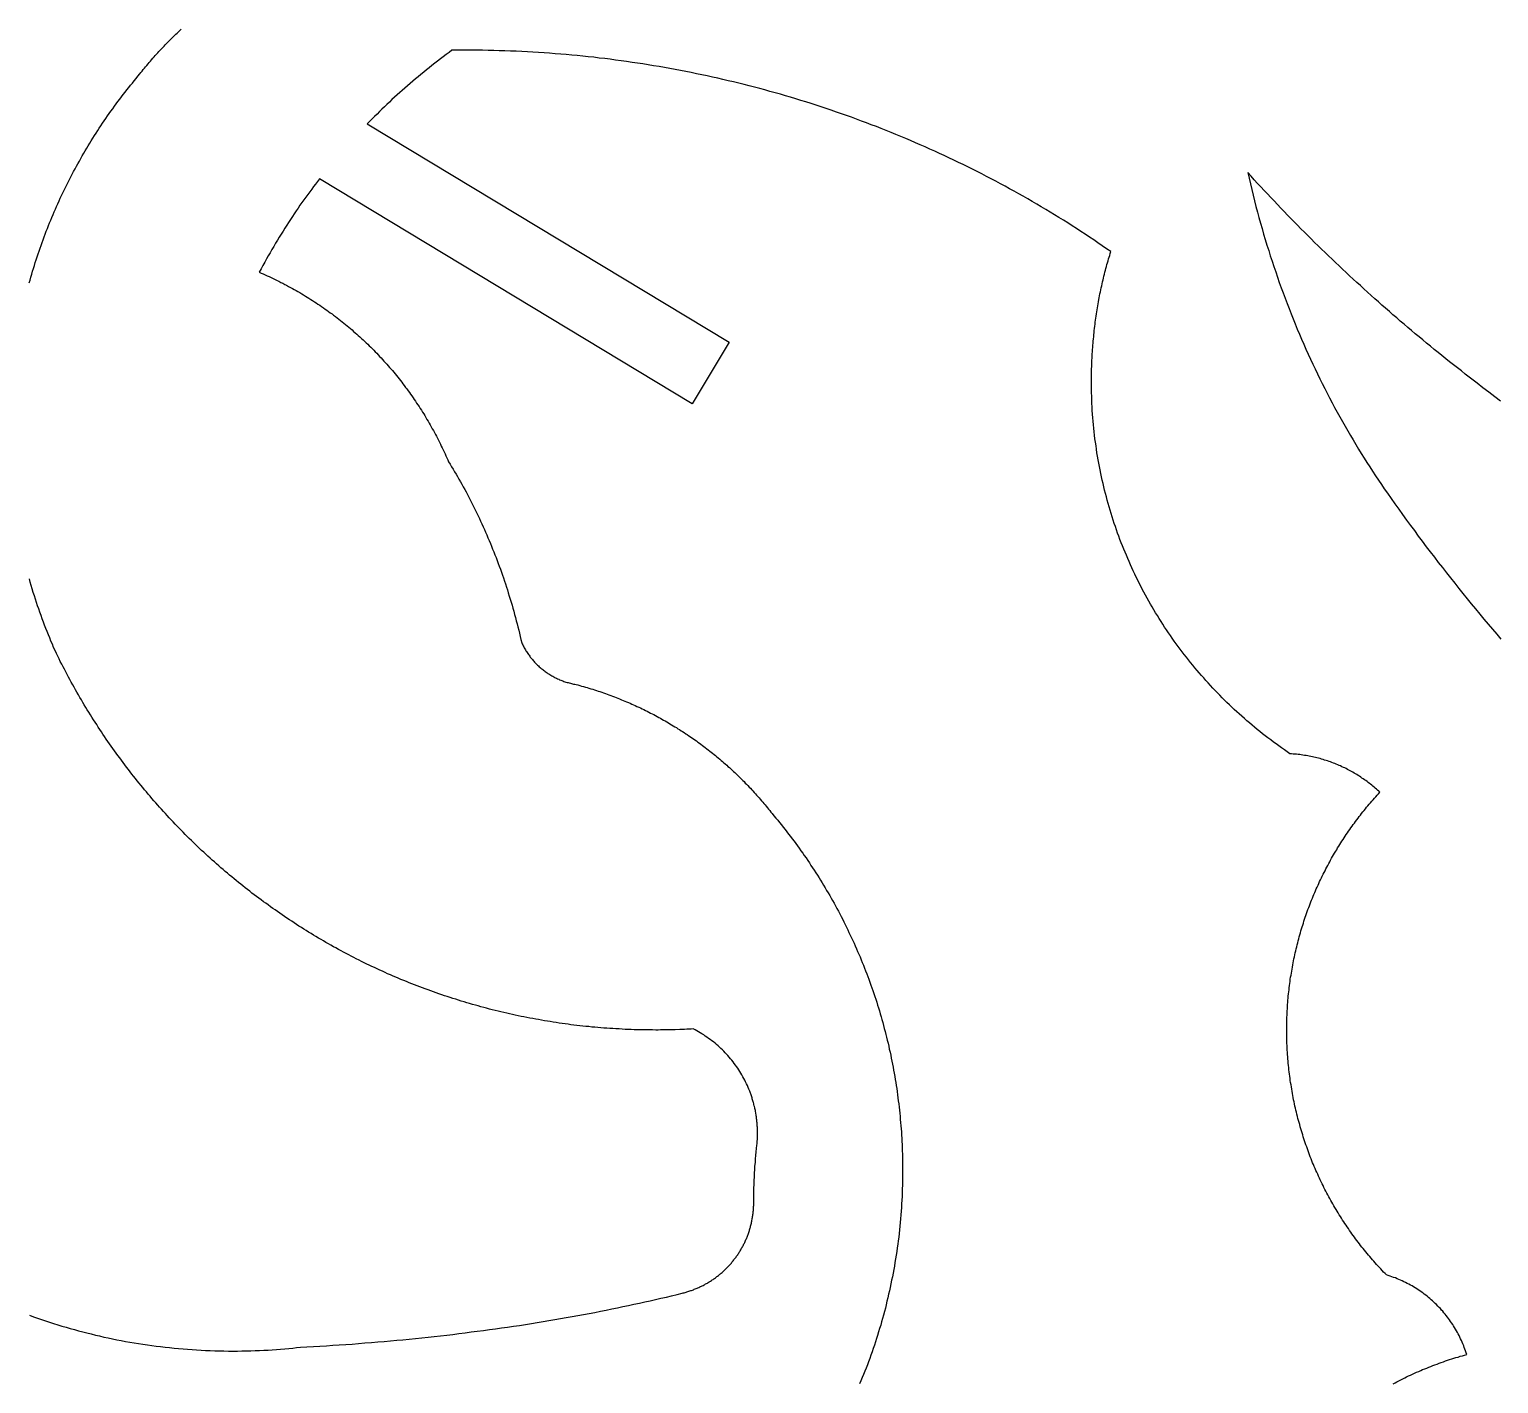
# Model space of a CAD drawing. Extents: x 25 to 747, y 34 to 1185.
# Drawn here: x 432.3 to 558, y 718.9 to 834.8 of the extents above; entities that cross this region are included whole.
import ezdxf

# ---------------------------------------------------------------- set-up
doc = ezdxf.new("R2010")
doc.units = 0
doc.layers.add('Default_Layer', color=1, linetype='CONTINUOUS')

msp = doc.modelspace()

# ---------------------------------------------------------------- linework, layer by layer
at = {"layer": 'Default_Layer'}
for points in [[(432.33, 813.1), (432.4, 813.35), (432.47, 813.6), (432.54, 813.85), (432.62, 814.1), (432.69, 814.35), (432.77, 814.59), (432.85, 814.84), (432.93, 815.09), (433.01, 815.33), (433.09, 815.58), (433.17, 815.82), (433.26, 816.07), (433.34, 816.31), (433.43, 816.55), (433.52, 816.8), (433.61, 817.04), (433.7, 817.28), (433.79, 817.52), (433.88, 817.76), (433.98, 818), (434.07, 818.24), (434.17, 818.47), (434.27, 818.71), (434.37, 818.95), (434.47, 819.18), (434.57, 819.42), (434.67, 819.65), (434.78, 819.88), (434.89, 820.12), (434.99, 820.35), (435.1, 820.58), (435.21, 820.81), (435.32, 821.04), (435.43, 821.27), (435.55, 821.5), (435.66, 821.73), (435.77, 821.95), (435.89, 822.18), (436.01, 822.41), (436.13, 822.63), (436.25, 822.86), (436.37, 823.08), (436.49, 823.3), (436.62, 823.52), (436.74, 823.75), (436.87, 823.97), (436.99, 824.19), (437.12, 824.4), (437.25, 824.62), (437.38, 824.84), (437.51, 825.06), (437.64, 825.27), (437.78, 825.49), (437.91, 825.7), (438.05, 825.92), (438.19, 826.13), (438.32, 826.34), (438.46, 826.55), (438.6, 826.76), (438.75, 826.97), (438.89, 827.18), (439.03, 827.39), (439.18, 827.59), (439.32, 827.8), (439.47, 828), (439.62, 828.21), (439.77, 828.41), (439.92, 828.61), (440.07, 828.82), (440.22, 829.02), (440.37, 829.22), (440.53, 829.42), (440.68, 829.61), (440.84, 829.81), (441, 830.01), (441.15, 830.2), (441.31, 830.4), (441.47, 830.59), (441.63, 830.78), (441.8, 830.98), (441.89, 831.1), (441.99, 831.22), (442.09, 831.35), (442.19, 831.47), (442.29, 831.59), (442.39, 831.71), (442.49, 831.84), (442.6, 831.96), (442.7, 832.08), (442.8, 832.2), (442.91, 832.32), (443.01, 832.43), (443.11, 832.55), (443.22, 832.67), (443.33, 832.79), (443.43, 832.9), (443.54, 833.02), (443.65, 833.14), (443.75, 833.25), (443.86, 833.36), (443.97, 833.48), (444.08, 833.59), (444.19, 833.7), (444.3, 833.82), (444.42, 833.93), (444.53, 834.04), (444.64, 834.15), (444.75, 834.26), (444.87, 834.37), (444.98, 834.48), (445.1, 834.58), (445.21, 834.69), (445.33, 834.8)], [(548.99, 718.92), (549.16, 719.01), (549.32, 719.1), (549.49, 719.19), (549.65, 719.27), (549.82, 719.35), (549.99, 719.44), (550.15, 719.52), (550.32, 719.6), (550.49, 719.68), (550.66, 719.76), (550.83, 719.84), (551, 719.91), (551.18, 719.99), (551.35, 720.06), (551.52, 720.14), (551.7, 720.21), (551.87, 720.28), (552.04, 720.35), (552.22, 720.42), (552.4, 720.49), (552.57, 720.56), (552.75, 720.62), (552.93, 720.69), (553.11, 720.75), (553.29, 720.81), (553.47, 720.88), (553.65, 720.94), (553.83, 721), (554.01, 721.06), (554.19, 721.11), (554.37, 721.17), (554.56, 721.22), (554.74, 721.28), (554.92, 721.33), (555.11, 721.38), (555.29, 721.43), (555.25, 721.59), (555.19, 721.74), (555.14, 721.89), (555.08, 722.04), (555.03, 722.19), (554.97, 722.34), (554.9, 722.48), (554.84, 722.63), (554.77, 722.77), (554.71, 722.91), (554.64, 723.06), (554.56, 723.2), (554.49, 723.33), (554.41, 723.47), (554.33, 723.61), (554.25, 723.74), (554.17, 723.88), (554.09, 724.01), (554, 724.14), (553.91, 724.27), (553.82, 724.39), (553.73, 724.52), (553.64, 724.64), (553.54, 724.77), (553.44, 724.89), (553.34, 725.01), (553.24, 725.13), (553.14, 725.24), (553.04, 725.36), (552.93, 725.47), (552.82, 725.58), (552.71, 725.7), (552.6, 725.8), (552.49, 725.91), (552.37, 726.02), (552.26, 726.12), (552.14, 726.22), (552.02, 726.32), (551.9, 726.42), (551.78, 726.51), (551.65, 726.61), (551.53, 726.7), (551.4, 726.79), (551.27, 726.88), (551.14, 726.97), (551.01, 727.05), (550.88, 727.14), (550.75, 727.22), (550.61, 727.3), (550.47, 727.37), (550.34, 727.45), (550.2, 727.52), (550.06, 727.59), (549.91, 727.66), (549.77, 727.73), (549.63, 727.8), (549.48, 727.86), (549.33, 727.92), (549.19, 727.98), (549.04, 728.03), (548.89, 728.09), (548.73, 728.14), (548.58, 728.19), (548.43, 728.24), (548.3, 728.36), (548.18, 728.49), (548.06, 728.62), (547.94, 728.75), (547.82, 728.88), (547.7, 729.01), (547.58, 729.14), (547.46, 729.27), (547.34, 729.41), (547.23, 729.54), (547.11, 729.67), (547, 729.81), (546.88, 729.94), (546.77, 730.08), (546.66, 730.22), (546.54, 730.35), (546.43, 730.49), (546.32, 730.63), (546.21, 730.77), (546.11, 730.91), (546, 731.05), (545.89, 731.19), (545.78, 731.33), (545.68, 731.48), (545.57, 731.62), (545.47, 731.76), (545.37, 731.91), (545.27, 732.05), (545.17, 732.2), (545.06, 732.35), (544.97, 732.49), (544.87, 732.64), (544.77, 732.79), (544.67, 732.94), (544.58, 733.09), (544.48, 733.24), (544.39, 733.39), (544.29, 733.54), (544.2, 733.69), (544.11, 733.85), (544.02, 734), (543.93, 734.15), (543.84, 734.31), (543.75, 734.46), (543.66, 734.62), (543.58, 734.77), (543.49, 734.93), (543.41, 735.09), (543.32, 735.25), (543.24, 735.4), (543.16, 735.56), (543.08, 735.72), (543, 735.88), (542.92, 736.04), (542.84, 736.2), (542.76, 736.37), (542.69, 736.53), (542.61, 736.69), (542.54, 736.85), (542.46, 737.02), (542.39, 737.18), (542.32, 737.35), (542.25, 737.51), (542.18, 737.68), (542.11, 737.84), (542.04, 738.01), (541.98, 738.18), (541.91, 738.35), (541.85, 738.52), (541.78, 738.68), (541.72, 738.85), (541.66, 739.02), (541.6, 739.19), (541.54, 739.36), (541.48, 739.54), (541.42, 739.71), (541.37, 739.88), (541.31, 740.05), (541.26, 740.22), (541.2, 740.4), (541.15, 740.57), (541.1, 740.75), (541.05, 740.92), (541, 741.1), (540.95, 741.27), (540.9, 741.45), (540.85, 741.62), (540.81, 741.8), (540.76, 741.98), (540.72, 742.16), (540.68, 742.33), (540.64, 742.51), (540.6, 742.69), (540.56, 742.87), (540.52, 743.05), (540.48, 743.23), (540.45, 743.41), (540.41, 743.59), (540.38, 743.77), (540.35, 743.96), (540.32, 744.14), (540.29, 744.32), (540.26, 744.5), (540.23, 744.69), (540.2, 744.87), (540.18, 745.05), (540.15, 745.24), (540.13, 745.42), (540.1, 745.61), (540.08, 745.79), (540.06, 745.98), (540.04, 746.17), (540.03, 746.35), (540.01, 746.54), (539.99, 746.73), (539.98, 746.91), (539.96, 747.1), (539.95, 747.29), (539.94, 747.48), (539.93, 747.67), (539.92, 747.86), (539.91, 748.04), (539.91, 748.23), (539.9, 748.42), (539.9, 748.61), (539.9, 748.8), (539.89, 749), (539.89, 749.19), (539.89, 749.37), (539.9, 749.55), (539.9, 749.74), (539.9, 749.92), (539.91, 750.1), (539.91, 750.29), (539.92, 750.47), (539.93, 750.65), (539.94, 750.83), (539.95, 751.01), (539.96, 751.2), (539.97, 751.38), (539.99, 751.56), (540, 751.74), (540.02, 751.92), (540.03, 752.1), (540.05, 752.28), (540.07, 752.46), (540.09, 752.64), (540.11, 752.81), (540.13, 752.99), (540.16, 753.17), (540.18, 753.35), (540.2, 753.53), (540.23, 753.7), (540.26, 753.88), (540.29, 754.06), (540.32, 754.23), (540.35, 754.41), (540.38, 754.58), (540.41, 754.76), (540.44, 754.93), (540.48, 755.11), (540.51, 755.28), (540.55, 755.45), (540.59, 755.63), (540.62, 755.8), (540.66, 755.97), (540.7, 756.14), (540.75, 756.31), (540.79, 756.49), (540.83, 756.66), (540.87, 756.83), (540.92, 757), (540.97, 757.17), (541.01, 757.33), (541.06, 757.5), (541.11, 757.67), (541.16, 757.84), (541.21, 758.01), (541.26, 758.17), (541.32, 758.34), (541.37, 758.51), (541.42, 758.67), (541.48, 758.84), (541.54, 759), (541.59, 759.17), (541.65, 759.33), (541.71, 759.5), (541.77, 759.66), (541.83, 759.82), (541.9, 759.98), (541.96, 760.15), (542.02, 760.31), (542.09, 760.47), (542.15, 760.63), (542.22, 760.79), (542.29, 760.95), (542.36, 761.11), (542.42, 761.26), (542.49, 761.42), (542.57, 761.58), (542.64, 761.74), (542.71, 761.89), (542.78, 762.05), (542.86, 762.21), (542.93, 762.36), (543.01, 762.52), (543.09, 762.67), (543.17, 762.82), (543.24, 762.98), (543.32, 763.13), (543.4, 763.28), (543.49, 763.43), (543.57, 763.58), (543.65, 763.73), (543.73, 763.88), (543.82, 764.03), (543.9, 764.18), (543.99, 764.33), (544.08, 764.48), (544.17, 764.62), (544.25, 764.77), (544.34, 764.92), (544.43, 765.06), (544.53, 765.21), (544.62, 765.35), (544.71, 765.5), (544.8, 765.64), (544.9, 765.78), (544.99, 765.92), (545.09, 766.06), (545.19, 766.21), (545.28, 766.35), (545.38, 766.49), (545.48, 766.62), (545.58, 766.76), (545.68, 766.9), (545.78, 767.04), (545.89, 767.17), (545.99, 767.31), (546.09, 767.45), (546.2, 767.58), (546.3, 767.72), (546.41, 767.85), (546.51, 767.98), (546.62, 768.11), (546.73, 768.25), (546.84, 768.38), (546.95, 768.51), (547.06, 768.64), (547.17, 768.77), (547.28, 768.89), (547.39, 769.02), (547.51, 769.15), (547.62, 769.28), (547.73, 769.4), (547.85, 769.53), (547.76, 769.62), (547.66, 769.7), (547.56, 769.79), (547.47, 769.88), (547.37, 769.96), (547.27, 770.05), (547.17, 770.13), (547.07, 770.21), (546.96, 770.29), (546.86, 770.37), (546.76, 770.45), (546.65, 770.53), (546.54, 770.6), (546.44, 770.68), (546.33, 770.75), (546.22, 770.82), (546.11, 770.9), (546, 770.97), (545.89, 771.04), (545.78, 771.1), (545.67, 771.17), (545.55, 771.24), (545.44, 771.3), (545.33, 771.36), (545.21, 771.43), (545.09, 771.49), (544.98, 771.55), (544.86, 771.61), (544.74, 771.66), (544.62, 771.72), (544.5, 771.78), (544.38, 771.83), (544.26, 771.88), (544.13, 771.93), (544.01, 771.98), (543.89, 772.03), (543.76, 772.08), (543.64, 772.12), (543.51, 772.17), (543.39, 772.21), (543.26, 772.25), (543.13, 772.29), (543, 772.33), (542.87, 772.37), (542.74, 772.41), (542.61, 772.44), (542.48, 772.47), (542.35, 772.51), (542.22, 772.54), (542.09, 772.57), (541.95, 772.6), (541.82, 772.62), (541.69, 772.65), (541.55, 772.67), (541.42, 772.69), (541.28, 772.71), (541.14, 772.73), (541.01, 772.75), (540.87, 772.77), (540.73, 772.78), (540.59, 772.79), (540.45, 772.8), (540.31, 772.81), (540.17, 772.82), (539.93, 772.99), (539.69, 773.15), (539.46, 773.32), (539.22, 773.49), (538.98, 773.66), (538.75, 773.83), (538.52, 774.01), (538.28, 774.18), (538.06, 774.36), (537.83, 774.54), (537.6, 774.72), (537.37, 774.9), (537.15, 775.09), (536.93, 775.27), (536.71, 775.46), (536.49, 775.65), (536.27, 775.84), (536.05, 776.03), (535.83, 776.23), (535.62, 776.42), (535.41, 776.62), (535.2, 776.82), (534.99, 777.01), (534.78, 777.22), (534.57, 777.42), (534.37, 777.62), (534.17, 777.83), (533.96, 778.04), (533.76, 778.24), (533.57, 778.45), (533.37, 778.66), (533.17, 778.88), (532.98, 779.09), (532.79, 779.31), (532.6, 779.52), (532.41, 779.74), (532.22, 779.96), (532.03, 780.18), (531.85, 780.41), (531.67, 780.63), (531.49, 780.86), (531.31, 781.08), (531.13, 781.31), (530.96, 781.54), (530.78, 781.77), (530.61, 782), (530.44, 782.24), (530.27, 782.47), (530.1, 782.71), (529.94, 782.94), (529.78, 783.18), (529.61, 783.42), (529.45, 783.66), (529.3, 783.91), (529.14, 784.15), (528.99, 784.39), (528.83, 784.64), (528.68, 784.89), (528.53, 785.13), (528.39, 785.38), (528.24, 785.63), (528.1, 785.89), (527.96, 786.14), (527.82, 786.39), (527.68, 786.65), (527.54, 786.9), (527.41, 787.16), (527.28, 787.42), (527.15, 787.68), (527.02, 787.94), (526.89, 788.2), (526.77, 788.47), (526.65, 788.73), (526.53, 789), (526.41, 789.26), (526.29, 789.53), (526.18, 789.8), (526.06, 790.07), (525.95, 790.34), (525.85, 790.61), (525.74, 790.88), (525.63, 791.15), (525.53, 791.43), (525.43, 791.7), (525.33, 791.98), (525.24, 792.26), (525.14, 792.53), (525.05, 792.81), (524.96, 793.09), (524.87, 793.37), (524.79, 793.66), (524.7, 793.94), (524.62, 794.22), (524.54, 794.51), (524.47, 794.79), (524.39, 795.08), (524.32, 795.36), (524.25, 795.65), (524.18, 795.94), (524.11, 796.23), (524.05, 796.52), (523.99, 796.81), (523.93, 797.1), (523.87, 797.4), (523.82, 797.69), (523.76, 797.98), (523.71, 798.28), (523.66, 798.58), (523.62, 798.87), (523.58, 799.17), (523.53, 799.47), (523.49, 799.77), (523.46, 800.07), (523.42, 800.37), (523.39, 800.67), (523.36, 800.97), (523.33, 801.27), (523.31, 801.57), (523.29, 801.88), (523.26, 802.18), (523.25, 802.49), (523.23, 802.79), (523.22, 803.1), (523.21, 803.41), (523.2, 803.71), (523.19, 804.02), (523.19, 804.33), (523.19, 804.64), (523.19, 804.83), (523.19, 805.01), (523.19, 805.2), (523.19, 805.38), (523.2, 805.57), (523.2, 805.75), (523.21, 805.94), (523.22, 806.12), (523.22, 806.31), (523.23, 806.49), (523.24, 806.67), (523.25, 806.86), (523.26, 807.04), (523.27, 807.22), (523.28, 807.41), (523.3, 807.59), (523.31, 807.77), (523.33, 807.95), (523.34, 808.13), (523.36, 808.31), (523.38, 808.49), (523.4, 808.67), (523.41, 808.85), (523.43, 809.03), (523.45, 809.21), (523.48, 809.39), (523.5, 809.57), (523.52, 809.74), (523.55, 809.92), (523.57, 810.1), (523.6, 810.27), (523.62, 810.45), (523.65, 810.62), (523.68, 810.8), (523.7, 810.97), (523.73, 811.15), (523.76, 811.32), (523.79, 811.49), (523.83, 811.67), (523.86, 811.84), (523.89, 812.01), (523.92, 812.18), (523.96, 812.35), (523.99, 812.52), (524.03, 812.69), (524.07, 812.86), (524.1, 813.02), (524.14, 813.19), (524.18, 813.36), (524.22, 813.52), (524.26, 813.69), (524.3, 813.85), (524.34, 814.02), (524.38, 814.18), (524.43, 814.34), (524.47, 814.51), (524.51, 814.67), (524.56, 814.83), (524.61, 814.99), (524.65, 815.15), (524.7, 815.31), (524.75, 815.46), (524.79, 815.62), (524.84, 815.78), (524.48, 816.03), (524.12, 816.28), (523.75, 816.53), (523.39, 816.78), (523.02, 817.02), (522.65, 817.27), (522.28, 817.51), (521.91, 817.75), (521.54, 817.99), (521.16, 818.23), (520.79, 818.46), (520.41, 818.7), (520.03, 818.93), (519.66, 819.16), (519.28, 819.39), (518.89, 819.62), (518.51, 819.84), (518.13, 820.07), (517.74, 820.29), (517.35, 820.51), (516.97, 820.73), (516.58, 820.94), (516.19, 821.16), (515.8, 821.37), (515.4, 821.59), (515.01, 821.8), (514.61, 822), (514.22, 822.21), (513.82, 822.42), (513.42, 822.62), (513.02, 822.82), (512.62, 823.02), (512.22, 823.22), (511.81, 823.41), (511.41, 823.61), (511, 823.8), (510.6, 823.99), (510.19, 824.18), (509.78, 824.37), (509.37, 824.55), (508.96, 824.74), (508.55, 824.92), (508.13, 825.1), (507.72, 825.28), (507.3, 825.45), (506.89, 825.63), (506.47, 825.8), (506.05, 825.97), (505.63, 826.14), (505.21, 826.31), (504.79, 826.47), (504.36, 826.63), (503.94, 826.79), (503.51, 826.95), (503.09, 827.11), (502.66, 827.27), (502.23, 827.42), (501.8, 827.57), (501.37, 827.72), (500.94, 827.87), (500.51, 828.01), (500.08, 828.16), (499.64, 828.3), (499.21, 828.44), (498.77, 828.58), (498.34, 828.71), (497.9, 828.85), (497.46, 828.98), (497.02, 829.11), (496.58, 829.24), (496.14, 829.36), (495.69, 829.48), (495.25, 829.61), (494.81, 829.73), (494.36, 829.84), (493.92, 829.96), (493.47, 830.07), (493.02, 830.18), (492.57, 830.29), (492.12, 830.4), (491.67, 830.51), (491.22, 830.61), (490.77, 830.71), (490.32, 830.81), (489.86, 830.91), (489.41, 831), (488.95, 831.09), (488.49, 831.19), (488.04, 831.27), (487.58, 831.36), (487.12, 831.44), (486.66, 831.53), (486.2, 831.61), (485.74, 831.68), (485.28, 831.76), (484.82, 831.83), (484.35, 831.91), (483.89, 831.97), (483.42, 832.04), (482.96, 832.11), (482.49, 832.17), (482.03, 832.23), (481.56, 832.29), (481.09, 832.34), (480.62, 832.4), (480.15, 832.45), (479.68, 832.5), (479.21, 832.55), (478.74, 832.59), (478.26, 832.63), (477.79, 832.67), (477.32, 832.71), (476.84, 832.75), (476.37, 832.78), (475.89, 832.81), (475.42, 832.84), (474.94, 832.87), (474.46, 832.89), (473.98, 832.92), (473.5, 832.94), (473.02, 832.95), (472.54, 832.97), (472.06, 832.98), (471.58, 832.99), (471.1, 833), (470.62, 833.01), (470.13, 833.01), (469.65, 833.01), (469.35, 833.01), (469.05, 833.01), (468.76, 833.01), (468.49, 833), (468.24, 832.82), (467.99, 832.63), (467.75, 832.45), (467.5, 832.26), (467.26, 832.07), (467.02, 831.89), (466.78, 831.7), (466.54, 831.51), (466.3, 831.32), (466.07, 831.13), (465.83, 830.94), (465.6, 830.74), (465.37, 830.55), (465.14, 830.36), (464.91, 830.16), (464.69, 829.97), (464.46, 829.77), (464.24, 829.57), (464.02, 829.38), (463.8, 829.18), (463.58, 828.98), (463.36, 828.78), (463.14, 828.57), (462.93, 828.37), (462.71, 828.17), (462.5, 827.96), (462.29, 827.76), (462.08, 827.55), (461.87, 827.34), (461.66, 827.13), (461.45, 826.92), (461.25, 826.71), (492.2, 808.02), (492.2, 808.02), (489.03, 802.76), (457.16, 822), (456.99, 821.78), (456.82, 821.56), (456.66, 821.34), (456.49, 821.12), (456.32, 820.89), (456.15, 820.66), (455.99, 820.43), (455.82, 820.2), (455.66, 819.97), (455.49, 819.74), (455.33, 819.5), (455.16, 819.26), (455, 819.02), (454.84, 818.78), (454.68, 818.53), (454.52, 818.28), (454.36, 818.04), (454.2, 817.78), (454.04, 817.53), (453.88, 817.27), (453.72, 817.02), (453.56, 816.76), (453.4, 816.49), (453.25, 816.23), (453.09, 815.96), (452.93, 815.69), (452.78, 815.42), (452.62, 815.15), (452.47, 814.87), (452.31, 814.59), (452.16, 814.31), (452.01, 814.03), (452.18, 813.95), (452.35, 813.88), (452.52, 813.8), (452.69, 813.72), (452.86, 813.64), (453.03, 813.56), (453.19, 813.48), (453.36, 813.4), (453.53, 813.32), (453.69, 813.24), (453.86, 813.15), (454.02, 813.07), (454.19, 812.98), (454.35, 812.9), (454.51, 812.81), (454.68, 812.72), (454.84, 812.63), (455, 812.54), (455.16, 812.45), (455.32, 812.36), (455.48, 812.27), (455.64, 812.17), (455.79, 812.08), (455.95, 811.98), (456.11, 811.89), (456.26, 811.79), (456.42, 811.69), (456.57, 811.59), (456.73, 811.49), (456.88, 811.39), (457.03, 811.29), (457.18, 811.19), (457.34, 811.08), (457.49, 810.98), (457.64, 810.87), (457.78, 810.77), (457.93, 810.66), (458.08, 810.55), (458.23, 810.45), (458.37, 810.34), (458.52, 810.23), (458.66, 810.12), (458.81, 810), (458.95, 809.89), (459.09, 809.78), (459.24, 809.66), (459.38, 809.55), (459.52, 809.43), (459.66, 809.32), (459.8, 809.2), (459.94, 809.08), (460.07, 808.96), (460.21, 808.84), (460.35, 808.72), (460.48, 808.6), (460.62, 808.48), (460.75, 808.36), (460.89, 808.23), (461.02, 808.11), (461.15, 807.98), (461.28, 807.86), (461.41, 807.73), (461.54, 807.6), (461.67, 807.48), (461.8, 807.35), (461.92, 807.22), (462.05, 807.09), (462.18, 806.95), (462.3, 806.82), (462.43, 806.69), (462.55, 806.56), (462.67, 806.42), (462.79, 806.29), (462.91, 806.15), (463.03, 806.01), (463.15, 805.88), (463.27, 805.74), (463.39, 805.6), (463.51, 805.46), (463.62, 805.32), (463.74, 805.18), (463.85, 805.04), (463.97, 804.9), (464.08, 804.75), (464.19, 804.61), (464.3, 804.46), (464.41, 804.32), (464.52, 804.17), (464.63, 804.03), (464.74, 803.88), (464.85, 803.73), (464.95, 803.58), (465.06, 803.43), (465.16, 803.28), (465.27, 803.13), (465.37, 802.98), (465.47, 802.83), (465.57, 802.68), (465.68, 802.52), (465.77, 802.37), (465.87, 802.22), (465.97, 802.06), (466.07, 801.9), (466.16, 801.75), (466.26, 801.59), (466.35, 801.43), (466.45, 801.27), (466.54, 801.11), (466.63, 800.95), (466.72, 800.79), (466.81, 800.63), (466.9, 800.47), (466.99, 800.31), (467.08, 800.14), (467.16, 799.98), (467.25, 799.82), (467.33, 799.65), (467.42, 799.49), (467.5, 799.32), (467.58, 799.15), (467.66, 798.99), (467.74, 798.82), (467.82, 798.65), (467.9, 798.48), (467.97, 798.31), (468.05, 798.14), (468.13, 797.97), (468.2, 797.8), (468.33, 797.59), (468.46, 797.38), (468.59, 797.17), (468.71, 796.95), (468.84, 796.74), (468.97, 796.53), (469.09, 796.31), (469.21, 796.09), (469.33, 795.88), (469.46, 795.66), (469.58, 795.44), (469.7, 795.22), (469.81, 795), (469.93, 794.77), (470.05, 794.55), (470.16, 794.32), (470.28, 794.1), (470.39, 793.87), (470.5, 793.64), (470.62, 793.41), (470.73, 793.18), (470.84, 792.95), (470.94, 792.72), (471.05, 792.49), (471.16, 792.25), (471.26, 792.02), (471.37, 791.78), (471.47, 791.54), (471.57, 791.3), (471.68, 791.07), (471.78, 790.82), (471.87, 790.58), (471.97, 790.34), (472.07, 790.1), (472.17, 789.85), (472.26, 789.61), (472.35, 789.36), (472.45, 789.11), (472.54, 788.86), (472.63, 788.61), (472.72, 788.36), (472.81, 788.11), (472.89, 787.86), (472.98, 787.6), (473.06, 787.35), (473.15, 787.09), (473.23, 786.84), (473.31, 786.58), (473.39, 786.32), (473.47, 786.06), (473.55, 785.8), (473.63, 785.54), (473.7, 785.27), (473.78, 785.01), (473.85, 784.75), (473.92, 784.48), (473.99, 784.21), (474.06, 783.94), (474.13, 783.68), (474.2, 783.41), (474.27, 783.13), (474.33, 782.86), (474.39, 782.59), (474.46, 782.32), (474.5, 782.23), (474.54, 782.14), (474.58, 782.06), (474.63, 781.97), (474.67, 781.89), (474.72, 781.81), (474.77, 781.72), (474.82, 781.64), (474.87, 781.56), (474.92, 781.48), (474.97, 781.4), (475.03, 781.33), (475.08, 781.25), (475.14, 781.17), (475.19, 781.1), (475.25, 781.02), (475.31, 780.95), (475.37, 780.88), (475.43, 780.81), (475.5, 780.74), (475.56, 780.67), (475.62, 780.6), (475.69, 780.53), (475.76, 780.47), (475.82, 780.4), (475.89, 780.34), (475.96, 780.27), (476.03, 780.21), (476.1, 780.15), (476.17, 780.09), (476.25, 780.03), (476.32, 779.97), (476.4, 779.91), (476.47, 779.86), (476.55, 779.8), (476.63, 779.75), (476.7, 779.7), (476.78, 779.65), (476.86, 779.6), (476.94, 779.55), (477.03, 779.5), (477.11, 779.45), (477.19, 779.41), (477.27, 779.36), (477.36, 779.32), (477.44, 779.28), (477.53, 779.24), (477.62, 779.2), (477.7, 779.16), (477.79, 779.13), (477.88, 779.09), (477.97, 779.06), (478.06, 779.02), (478.15, 778.99), (478.24, 778.96), (478.34, 778.93), (478.43, 778.91), (478.52, 778.88), (478.62, 778.86), (478.71, 778.83), (478.81, 778.81), (478.9, 778.79), (479, 778.77), (479.1, 778.76), (479.26, 778.71), (479.42, 778.67), (479.58, 778.62), (479.74, 778.58), (479.9, 778.53), (480.05, 778.49), (480.21, 778.44), (480.37, 778.39), (480.53, 778.34), (480.68, 778.29), (480.84, 778.24), (480.99, 778.19), (481.15, 778.14), (481.31, 778.08), (481.46, 778.03), (481.61, 777.98), (481.77, 777.92), (481.92, 777.87), (482.07, 777.81), (482.23, 777.75), (482.38, 777.69), (482.53, 777.64), (482.68, 777.58), (482.83, 777.52), (482.98, 777.45), (483.13, 777.39), (483.28, 777.33), (483.43, 777.27), (483.58, 777.2), (483.73, 777.14), (483.87, 777.08), (484.02, 777.01), (484.17, 776.94), (484.31, 776.88), (484.46, 776.81), (484.61, 776.74), (484.75, 776.67), (484.9, 776.6), (485.04, 776.53), (485.18, 776.46), (485.33, 776.39), (485.47, 776.31), (485.61, 776.24), (485.75, 776.17), (485.89, 776.09), (486.03, 776.02), (486.18, 775.94), (486.32, 775.86), (486.45, 775.79), (486.59, 775.71), (486.73, 775.63), (486.87, 775.55), (487.01, 775.47), (487.14, 775.39), (487.28, 775.31), (487.42, 775.22), (487.55, 775.14), (487.69, 775.06), (487.82, 774.97), (487.96, 774.89), (488.09, 774.8), (488.22, 774.72), (488.36, 774.63), (488.49, 774.54), (488.62, 774.46), (488.75, 774.37), (488.88, 774.28), (489.01, 774.19), (489.14, 774.1), (489.27, 774.01), (489.4, 773.92), (489.53, 773.82), (489.66, 773.73), (489.78, 773.64), (489.91, 773.54), (490.04, 773.45), (490.16, 773.35), (490.29, 773.26), (490.41, 773.16), (490.54, 773.06), (490.66, 772.96), (490.78, 772.87), (490.91, 772.77), (491.03, 772.67), (491.15, 772.57), (491.27, 772.47), (491.39, 772.36), (491.51, 772.26), (491.63, 772.16), (491.75, 772.06), (491.87, 771.95), (491.99, 771.85), (492.1, 771.74), (492.22, 771.64), (492.34, 771.53), (492.45, 771.42), (492.57, 771.32), (492.68, 771.21), (492.8, 771.1), (492.91, 770.99), (493.02, 770.88), (493.14, 770.77), (493.25, 770.66), (493.36, 770.55), (493.47, 770.44), (493.58, 770.32), (493.69, 770.21), (493.8, 770.1), (493.91, 769.98), (494.02, 769.87), (494.13, 769.75), (494.23, 769.64), (494.34, 769.52), (494.44, 769.4), (494.55, 769.29), (494.65, 769.17), (494.76, 769.05), (494.86, 768.93), (494.97, 768.81), (495.07, 768.69), (495.17, 768.57), (495.27, 768.45), (495.37, 768.33), (495.47, 768.2), (495.57, 768.08), (495.67, 767.96), (495.77, 767.83), (495.87, 767.71), (496.03, 767.52), (496.19, 767.32), (496.35, 767.13), (496.51, 766.94), (496.67, 766.74), (496.83, 766.54), (496.98, 766.35), (497.14, 766.15), (497.29, 765.95), (497.44, 765.75), (497.6, 765.55), (497.75, 765.35), (497.9, 765.14), (498.05, 764.94), (498.19, 764.74), (498.34, 764.53), (498.49, 764.32), (498.63, 764.12), (498.78, 763.91), (498.92, 763.7), (499.06, 763.49), (499.2, 763.28), (499.34, 763.07), (499.48, 762.86), (499.61, 762.65), (499.75, 762.43), (499.89, 762.22), (500.02, 762), (500.15, 761.79), (500.28, 761.57), (500.41, 761.36), (500.54, 761.14), (500.67, 760.92), (500.8, 760.7), (500.92, 760.48), (501.05, 760.26), (501.17, 760.03), (501.29, 759.81), (501.42, 759.59), (501.54, 759.36), (501.66, 759.14), (501.77, 758.91), (501.89, 758.69), (502, 758.46), (502.12, 758.23), (502.23, 758), (502.34, 757.77), (502.45, 757.54), (502.56, 757.31), (502.67, 757.08), (502.78, 756.85), (502.88, 756.62), (502.99, 756.38), (503.09, 756.15), (503.19, 755.91), (503.3, 755.68), (503.4, 755.44), (503.49, 755.2), (503.59, 754.97), (503.69, 754.73), (503.78, 754.49), (503.87, 754.25), (503.97, 754.01), (504.06, 753.77), (504.15, 753.53), (504.24, 753.29), (504.32, 753.04), (504.41, 752.8), (504.49, 752.56), (504.58, 752.31), (504.66, 752.07), (504.74, 751.82), (504.82, 751.57), (504.9, 751.33), (504.97, 751.08), (505.05, 750.83), (505.12, 750.58), (505.19, 750.33), (505.27, 750.08), (505.34, 749.83), (505.4, 749.58), (505.47, 749.33), (505.54, 749.08), (505.6, 748.82), (505.67, 748.57), (505.73, 748.32), (505.79, 748.06), (505.85, 747.81), (505.9, 747.55), (505.96, 747.3), (506.02, 747.04), (506.07, 746.78), (506.12, 746.52), (506.17, 746.27), (506.22, 746.01), (506.27, 745.75), (506.32, 745.49), (506.36, 745.23), (506.41, 744.97), (506.45, 744.71), (506.49, 744.44), (506.53, 744.18), (506.57, 743.92), (506.6, 743.66), (506.64, 743.39), (506.67, 743.13), (506.7, 742.87), (506.73, 742.6), (506.76, 742.33), (506.79, 742.07), (506.82, 741.8), (506.84, 741.54), (506.87, 741.27), (506.89, 741), (506.91, 740.73), (506.93, 740.47), (506.95, 740.2), (506.96, 739.93), (506.98, 739.66), (506.99, 739.39), (507, 739.12), (507.01, 738.85), (507.02, 738.58), (507.03, 738.3), (507.03, 738.03), (507.04, 737.76), (507.04, 737.49), (507.04, 737.21), (507.04, 736.89), (507.03, 736.57), (507.03, 736.25), (507.02, 735.92), (507.01, 735.6), (507, 735.28), (506.99, 734.96), (506.97, 734.64), (506.95, 734.32), (506.93, 734), (506.91, 733.69), (506.88, 733.37), (506.86, 733.05), (506.83, 732.74), (506.8, 732.42), (506.77, 732.11), (506.73, 731.79), (506.7, 731.48), (506.66, 731.17), (506.62, 730.86), (506.57, 730.55), (506.53, 730.24), (506.48, 729.93), (506.43, 729.62), (506.38, 729.31), (506.33, 729), (506.28, 728.7), (506.22, 728.39), (506.16, 728.09), (506.1, 727.79), (506.04, 727.49), (505.98, 727.18), (505.91, 726.88), (505.84, 726.59), (505.78, 726.29), (505.7, 725.99), (505.63, 725.69), (505.56, 725.4), (505.48, 725.1), (505.4, 724.81), (505.32, 724.52), (505.24, 724.23), (505.16, 723.94), (505.07, 723.65), (504.98, 723.36), (504.89, 723.07), (504.8, 722.79), (504.71, 722.51), (504.62, 722.22), (504.52, 721.94), (504.42, 721.66), (504.32, 721.38), (504.22, 721.1), (504.12, 720.82), (504.02, 720.55), (503.91, 720.27), (503.8, 720), (503.69, 719.73), (503.58, 719.46), (503.47, 719.19), (503.36, 718.92)], [(558.18, 802.98), (557.68, 803.36), (557.18, 803.75), (556.68, 804.13), (556.18, 804.52), (555.84, 804.78), (555.51, 805.04), (555.17, 805.3), (554.83, 805.57), (554.5, 805.83), (554.16, 806.09), (553.83, 806.35), (553.5, 806.62), (553.17, 806.88), (552.84, 807.15), (552.51, 807.41), (552.19, 807.68), (551.86, 807.95), (551.54, 808.22), (551.21, 808.48), (550.89, 808.75), (550.57, 809.02), (550.25, 809.29), (549.93, 809.56), (549.61, 809.83), (549.3, 810.11), (548.98, 810.38), (548.67, 810.65), (548.35, 810.93), (548.04, 811.2), (547.73, 811.48), (547.42, 811.75), (547.11, 812.03), (546.8, 812.31), (546.49, 812.59), (546.19, 812.87), (545.88, 813.15), (545.57, 813.43), (545.27, 813.71), (544.97, 813.99), (544.67, 814.27), (544.37, 814.56), (544.07, 814.84), (543.77, 815.13), (543.47, 815.41), (543.17, 815.7), (542.87, 815.99), (542.58, 816.28), (542.28, 816.57), (541.99, 816.86), (541.7, 817.15), (541.41, 817.44), (541.11, 817.73), (540.82, 818.03), (540.53, 818.32), (540.25, 818.62), (539.96, 818.91), (539.67, 819.21), (539.38, 819.51), (539.1, 819.81), (538.81, 820.11), (538.53, 820.41), (538.25, 820.71), (537.96, 821.01), (537.68, 821.32), (537.4, 821.62), (537.12, 821.93), (536.84, 822.23), (536.56, 822.54), (536.67, 822.05), (536.79, 821.57), (536.9, 821.08), (537.02, 820.6), (537.14, 820.12), (537.26, 819.64), (537.39, 819.16), (537.52, 818.69), (537.65, 818.22), (537.78, 817.75), (537.92, 817.28), (538.06, 816.81), (538.2, 816.34), (538.35, 815.88), (538.49, 815.42), (538.64, 814.96), (538.79, 814.5), (538.95, 814.04), (539.1, 813.59), (539.26, 813.14), (539.42, 812.69), (539.59, 812.24), (539.75, 811.79), (539.92, 811.35), (540.09, 810.9), (540.27, 810.46), (540.44, 810.02), (540.62, 809.59), (540.8, 809.15), (540.98, 808.72), (541.17, 808.29), (541.35, 807.86), (541.54, 807.43), (541.73, 807), (541.93, 806.58), (542.13, 806.16), (542.32, 805.74), (542.52, 805.32), (542.73, 804.9), (542.93, 804.49), (543.14, 804.07), (543.35, 803.66), (543.56, 803.26), (543.78, 802.85), (543.99, 802.44), (544.21, 802.04), (544.43, 801.64), (544.65, 801.24), (544.88, 800.84), (545.11, 800.45), (545.34, 800.06), (545.57, 799.67), (545.8, 799.28), (546.04, 798.89), (546.27, 798.51), (546.51, 798.12), (546.75, 797.74), (547, 797.36), (547.24, 796.99), (547.49, 796.61), (547.74, 796.24), (547.99, 795.87), (548.24, 795.5), (548.5, 795.13), (548.83, 794.67), (549.15, 794.2), (549.48, 793.74), (549.81, 793.28), (550.15, 792.82), (550.48, 792.36), (550.82, 791.91), (551.15, 791.45), (551.49, 791), (551.83, 790.54), (552.17, 790.09), (552.52, 789.64), (552.86, 789.19), (553.21, 788.75), (553.56, 788.3), (553.91, 787.86), (554.26, 787.41), (554.61, 786.97), (554.97, 786.53), (555.32, 786.09), (555.68, 785.65), (556.04, 785.22), (556.4, 784.78), (556.76, 784.35), (557.12, 783.92), (557.49, 783.48), (557.86, 783.06), (558.22, 782.63)], [(432.34, 724.8), (432.69, 724.67), (433.03, 724.55), (433.37, 724.43), (433.72, 724.32), (434.07, 724.2), (434.42, 724.09), (434.77, 723.98), (435.12, 723.87), (435.48, 723.77), (435.83, 723.66), (436.19, 723.56), (436.55, 723.47), (436.91, 723.37), (437.27, 723.28), (437.63, 723.19), (437.99, 723.1), (438.35, 723.02), (438.72, 722.93), (439.09, 722.85), (439.45, 722.78), (439.82, 722.7), (440.19, 722.63), (440.56, 722.56), (440.94, 722.5), (441.31, 722.43), (441.69, 722.37), (442.06, 722.31), (442.44, 722.26), (442.82, 722.2), (443.19, 722.15), (443.57, 722.11), (443.95, 722.06), (444.34, 722.02), (444.72, 721.98), (445.1, 721.94), (445.49, 721.91), (445.87, 721.88), (446.26, 721.85), (446.64, 721.83), (447.03, 721.8), (447.42, 721.78), (447.81, 721.77), (448.2, 721.76), (448.59, 721.74), (448.98, 721.74), (449.38, 721.73), (449.77, 721.73), (450.15, 721.73), (450.53, 721.74), (450.91, 721.74), (451.28, 721.75), (451.65, 721.77), (452.03, 721.78), (452.39, 721.8), (452.76, 721.82), (453.12, 721.84), (453.48, 721.86), (453.83, 721.89), (454.18, 721.92), (454.53, 721.95), (454.87, 721.99), (455.2, 722.02), (455.53, 722.06), (456.08, 722.09), (456.64, 722.12), (457.2, 722.15), (457.75, 722.18), (458.3, 722.22), (458.85, 722.26), (459.41, 722.29), (459.95, 722.33), (460.5, 722.37), (461.05, 722.42), (461.6, 722.46), (462.14, 722.51), (462.68, 722.55), (463.23, 722.6), (463.77, 722.65), (464.3, 722.7), (464.84, 722.75), (465.38, 722.81), (465.91, 722.86), (466.45, 722.92), (466.98, 722.98), (467.51, 723.04), (468.04, 723.1), (468.57, 723.16), (469.09, 723.23), (469.62, 723.29), (470.14, 723.36), (470.66, 723.42), (471.18, 723.49), (471.7, 723.56), (472.22, 723.63), (472.73, 723.71), (473.24, 723.78), (473.75, 723.86), (474.26, 723.93), (474.77, 724.01), (475.28, 724.09), (475.78, 724.17), (476.28, 724.25), (476.78, 724.34), (477.28, 724.42), (477.78, 724.51), (478.27, 724.59), (478.77, 724.68), (479.26, 724.77), (479.75, 724.86), (480.23, 724.95), (480.72, 725.04), (481.2, 725.14), (481.68, 725.23), (482.16, 725.33), (482.64, 725.43), (483.11, 725.53), (483.58, 725.62), (484.05, 725.73), (484.52, 725.83), (484.99, 725.93), (485.45, 726.03), (485.91, 726.14), (486.37, 726.25), (486.83, 726.35), (487.28, 726.46), (487.74, 726.57), (488.19, 726.68), (488.27, 726.7), (488.35, 726.72), (488.43, 726.75), (488.51, 726.77), (488.59, 726.79), (488.67, 726.82), (488.75, 726.84), (488.83, 726.87), (488.91, 726.9), (488.99, 726.92), (489.07, 726.95), (489.15, 726.98), (489.22, 727.01), (489.3, 727.04), (489.38, 727.07), (489.45, 727.11), (489.53, 727.14), (489.6, 727.17), (489.68, 727.21), (489.75, 727.24), (489.83, 727.28), (489.9, 727.32), (489.98, 727.35), (490.05, 727.39), (490.12, 727.43), (490.19, 727.47), (490.26, 727.51), (490.34, 727.55), (490.41, 727.59), (490.48, 727.64), (490.55, 727.68), (490.61, 727.72), (490.68, 727.77), (490.75, 727.81), (490.82, 727.86), (490.89, 727.91), (490.95, 727.95), (491.02, 728), (491.08, 728.05), (491.15, 728.1), (491.21, 728.15), (491.28, 728.2), (491.34, 728.25), (491.4, 728.3), (491.47, 728.35), (491.53, 728.4), (491.59, 728.46), (491.65, 728.51), (491.71, 728.57), (491.77, 728.62), (491.83, 728.68), (491.89, 728.73), (491.95, 728.79), (492, 728.85), (492.06, 728.91), (492.12, 728.96), (492.17, 729.02), (492.23, 729.08), (492.28, 729.14), (492.33, 729.2), (492.39, 729.26), (492.44, 729.33), (492.49, 729.39), (492.54, 729.45), (492.59, 729.52), (492.64, 729.58), (492.69, 729.64), (492.74, 729.71), (492.79, 729.77), (492.84, 729.84), (492.88, 729.91), (492.93, 729.97), (492.97, 730.04), (493.02, 730.11), (493.06, 730.18), (493.11, 730.25), (493.15, 730.31), (493.19, 730.38), (493.23, 730.45), (493.27, 730.53), (493.31, 730.6), (493.35, 730.67), (493.39, 730.74), (493.43, 730.81), (493.46, 730.89), (493.5, 730.96), (493.53, 731.03), (493.57, 731.11), (493.6, 731.18), (493.64, 731.26), (493.67, 731.33), (493.7, 731.41), (493.73, 731.48), (493.76, 731.56), (493.79, 731.64), (493.82, 731.71), (493.85, 731.79), (493.87, 731.87), (493.9, 731.95), (493.93, 732.03), (493.95, 732.1), (493.97, 732.18), (494, 732.26), (494.02, 732.34), (494.04, 732.42), (494.06, 732.51), (494.08, 732.59), (494.1, 732.67), (494.12, 732.75), (494.14, 732.83), (494.15, 732.91), (494.17, 733), (494.18, 733.08), (494.2, 733.16), (494.21, 733.25), (494.22, 733.33), (494.23, 733.41), (494.24, 733.5), (494.25, 733.58), (494.26, 733.67), (494.27, 733.75), (494.28, 733.84), (494.28, 733.92), (494.29, 734.01), (494.29, 734.1), (494.3, 734.18), (494.3, 734.27), (494.3, 734.36), (494.3, 734.68), (494.3, 735.01), (494.31, 735.34), (494.32, 735.66), (494.33, 735.99), (494.34, 736.31), (494.36, 736.63), (494.37, 736.94), (494.39, 737.25), (494.41, 737.56), (494.44, 737.87), (494.46, 738.17), (494.49, 738.47), (494.52, 738.76), (494.55, 739.05), (494.58, 739.33), (494.59, 739.45), (494.6, 739.57), (494.61, 739.69), (494.62, 739.82), (494.62, 739.95), (494.63, 740.08), (494.63, 740.21), (494.63, 740.34), (494.63, 740.43), (494.63, 740.52), (494.63, 740.62), (494.62, 740.71), (494.62, 740.8), (494.62, 740.89), (494.61, 740.98), (494.6, 741.07), (494.6, 741.15), (494.59, 741.24), (494.58, 741.33), (494.57, 741.42), (494.56, 741.51), (494.55, 741.6), (494.54, 741.69), (494.53, 741.77), (494.52, 741.86), (494.5, 741.95), (494.49, 742.04), (494.47, 742.12), (494.46, 742.21), (494.44, 742.3), (494.42, 742.38), (494.4, 742.47), (494.39, 742.55), (494.37, 742.64), (494.35, 742.72), (494.32, 742.81), (494.3, 742.89), (494.28, 742.98), (494.26, 743.06), (494.23, 743.14), (494.21, 743.23), (494.18, 743.31), (494.16, 743.39), (494.13, 743.47), (494.1, 743.56), (494.07, 743.64), (494.05, 743.72), (494.02, 743.8), (493.99, 743.88), (493.96, 743.96), (493.89, 744.12), (493.83, 744.28), (493.76, 744.44), (493.68, 744.59), (493.61, 744.75), (493.53, 744.9), (493.45, 745.05), (493.37, 745.2), (493.29, 745.35), (493.2, 745.49), (493.11, 745.64), (493.02, 745.78), (492.93, 745.92), (492.83, 746.06), (492.73, 746.2), (492.63, 746.34), (492.53, 746.48), (492.42, 746.61), (492.31, 746.74), (492.2, 746.87), (492.09, 747), (491.98, 747.12), (491.86, 747.25), (491.74, 747.37), (491.62, 747.49), (491.5, 747.61), (491.37, 747.72), (491.25, 747.84), (491.12, 747.95), (490.99, 748.06), (490.85, 748.17), (490.72, 748.27), (490.58, 748.38), (490.44, 748.48), (490.3, 748.58), (490.16, 748.67), (490.02, 748.77), (489.87, 748.86), (489.73, 748.95), (489.58, 749.04), (489.43, 749.12), (489.28, 749.2), (489.12, 749.28), (488.94, 749.27), (488.76, 749.26), (488.57, 749.26), (488.38, 749.25), (487.98, 749.23), (487.58, 749.22), (487.17, 749.21), (486.76, 749.2), (486.34, 749.2), (486.13, 749.19), (485.92, 749.19), (485.65, 749.2), (485.39, 749.2), (485.13, 749.2), (484.87, 749.2), (484.6, 749.21), (484.34, 749.22), (484.08, 749.22), (483.82, 749.23), (483.56, 749.24), (483.3, 749.25), (483.04, 749.27), (482.78, 749.28), (482.52, 749.29), (482.26, 749.31), (482, 749.33), (481.75, 749.35), (481.49, 749.36), (481.23, 749.38), (480.97, 749.41), (480.72, 749.43), (480.46, 749.45), (480.2, 749.48), (479.95, 749.5), (479.69, 749.53), (479.43, 749.56), (479.18, 749.59), (478.92, 749.62), (478.67, 749.65), (478.42, 749.68), (478.16, 749.72), (477.91, 749.75), (477.66, 749.79), (477.4, 749.83), (477.15, 749.87), (476.9, 749.91), (476.65, 749.95), (476.4, 749.99), (476.15, 750.03), (475.9, 750.08), (475.65, 750.12), (475.4, 750.17), (475.15, 750.21), (474.9, 750.26), (474.65, 750.31), (474.4, 750.36), (474.15, 750.41), (473.91, 750.47), (473.66, 750.52), (473.41, 750.57), (473.17, 750.63), (472.92, 750.69), (472.67, 750.75), (472.43, 750.8), (472.19, 750.86), (471.94, 750.93), (471.7, 750.99), (471.45, 751.05), (471.21, 751.12), (470.97, 751.18), (470.73, 751.25), (470.49, 751.32), (470.24, 751.38), (470, 751.45), (469.76, 751.52), (469.52, 751.6), (469.28, 751.67), (469.04, 751.74), (468.81, 751.82), (468.57, 751.89), (468.33, 751.97), (468.09, 752.05), (467.86, 752.13), (467.62, 752.21), (467.38, 752.29), (467.15, 752.37), (466.91, 752.45), (466.68, 752.54), (466.45, 752.62), (466.21, 752.71), (465.98, 752.79), (465.75, 752.88), (465.51, 752.97), (465.28, 753.06), (465.05, 753.15), (464.82, 753.24), (464.59, 753.34), (464.36, 753.43), (464.13, 753.52), (463.9, 753.62), (463.68, 753.72), (463.45, 753.81), (463.22, 753.91), (462.99, 754.01), (462.77, 754.11), (462.54, 754.22), (462.32, 754.32), (462.09, 754.42), (461.87, 754.53), (461.65, 754.63), (461.42, 754.74), (461.2, 754.84), (460.98, 754.95), (460.76, 755.06), (460.54, 755.17), (460.31, 755.28), (460.1, 755.4), (459.88, 755.51), (459.66, 755.62), (459.44, 755.74), (459.22, 755.85), (459, 755.97), (458.79, 756.09), (458.57, 756.21), (458.36, 756.32), (458.14, 756.44), (457.93, 756.57), (457.71, 756.69), (457.5, 756.81), (457.29, 756.94), (457.08, 757.06), (456.86, 757.19), (456.65, 757.31), (456.44, 757.44), (456.23, 757.57), (456.02, 757.7), (455.82, 757.83), (455.61, 757.96), (455.4, 758.09), (455.19, 758.22), (454.99, 758.36), (454.78, 758.49), (454.58, 758.63), (454.37, 758.76), (454.17, 758.9), (453.97, 759.04), (453.76, 759.18), (453.56, 759.32), (453.36, 759.46), (453.16, 759.6), (452.96, 759.74), (452.76, 759.89), (452.56, 760.03), (452.36, 760.17), (452.17, 760.32), (451.97, 760.47), (451.77, 760.61), (451.58, 760.76), (451.38, 760.91), (451.19, 761.06), (450.99, 761.21), (450.8, 761.36), (450.61, 761.52), (450.42, 761.67), (450.23, 761.82), (450.04, 761.98), (449.85, 762.13), (449.66, 762.29), (449.47, 762.45), (449.28, 762.61), (449.09, 762.76), (448.91, 762.92), (448.72, 763.08), (448.54, 763.25), (448.35, 763.41), (448.17, 763.57), (447.99, 763.73), (447.81, 763.9), (447.62, 764.06), (447.44, 764.23), (447.26, 764.4), (447.08, 764.56), (446.9, 764.73), (446.73, 764.9), (446.55, 765.07), (446.37, 765.24), (446.2, 765.41), (446.02, 765.59), (445.85, 765.76), (445.67, 765.93), (445.5, 766.11), (445.33, 766.28), (445.16, 766.46), (444.99, 766.63), (444.82, 766.81), (444.65, 766.99), (444.48, 767.17), (444.31, 767.35), (444.14, 767.53), (443.98, 767.71), (443.81, 767.89), (443.65, 768.08), (443.48, 768.26), (443.32, 768.44), (443.16, 768.63), (442.99, 768.81), (442.83, 769), (442.67, 769.19), (442.51, 769.37), (442.35, 769.56), (442.2, 769.75), (442.04, 769.94), (441.88, 770.13), (441.73, 770.32), (441.57, 770.51), (441.42, 770.71), (441.26, 770.9), (441.11, 771.09), (440.96, 771.29), (440.81, 771.48), (440.66, 771.68), (440.51, 771.88), (440.36, 772.07), (440.21, 772.27), (440.07, 772.47), (439.92, 772.67), (439.77, 772.87), (439.63, 773.07), (439.49, 773.27), (439.34, 773.47), (439.2, 773.68), (439.06, 773.88), (438.92, 774.08), (438.78, 774.29), (438.64, 774.49), (438.5, 774.7), (438.37, 774.91), (438.23, 775.11), (438.1, 775.32), (437.96, 775.53), (437.83, 775.74), (437.69, 775.95), (437.56, 776.16), (437.43, 776.37), (437.3, 776.58), (437.17, 776.79), (437.04, 777.01), (436.92, 777.22), (436.79, 777.44), (436.66, 777.65), (436.54, 777.87), (436.41, 778.08), (436.29, 778.3), (436.17, 778.51), (436.05, 778.73), (435.93, 778.95), (435.81, 779.17), (435.69, 779.39), (435.57, 779.61), (435.45, 779.83), (435.34, 780.05), (435.22, 780.27), (435.11, 780.5), (434.99, 780.72), (434.88, 780.94), (434.77, 781.17), (434.66, 781.39), (434.54, 781.66), (434.42, 781.92), (434.31, 782.19), (434.19, 782.46), (434.08, 782.73), (433.97, 783), (433.86, 783.27), (433.75, 783.54), (433.65, 783.82), (433.54, 784.09), (433.44, 784.37), (433.34, 784.65), (433.24, 784.93), (433.14, 785.21), (433.05, 785.49), (432.95, 785.77), (432.86, 786.06), (432.77, 786.34), (432.68, 786.63), (432.59, 786.92), (432.51, 787.21), (432.42, 787.5), (432.34, 787.79)]]:
    msp.add_lwpolyline(points, dxfattribs=at)

doc.saveas('drawing.dxf')
